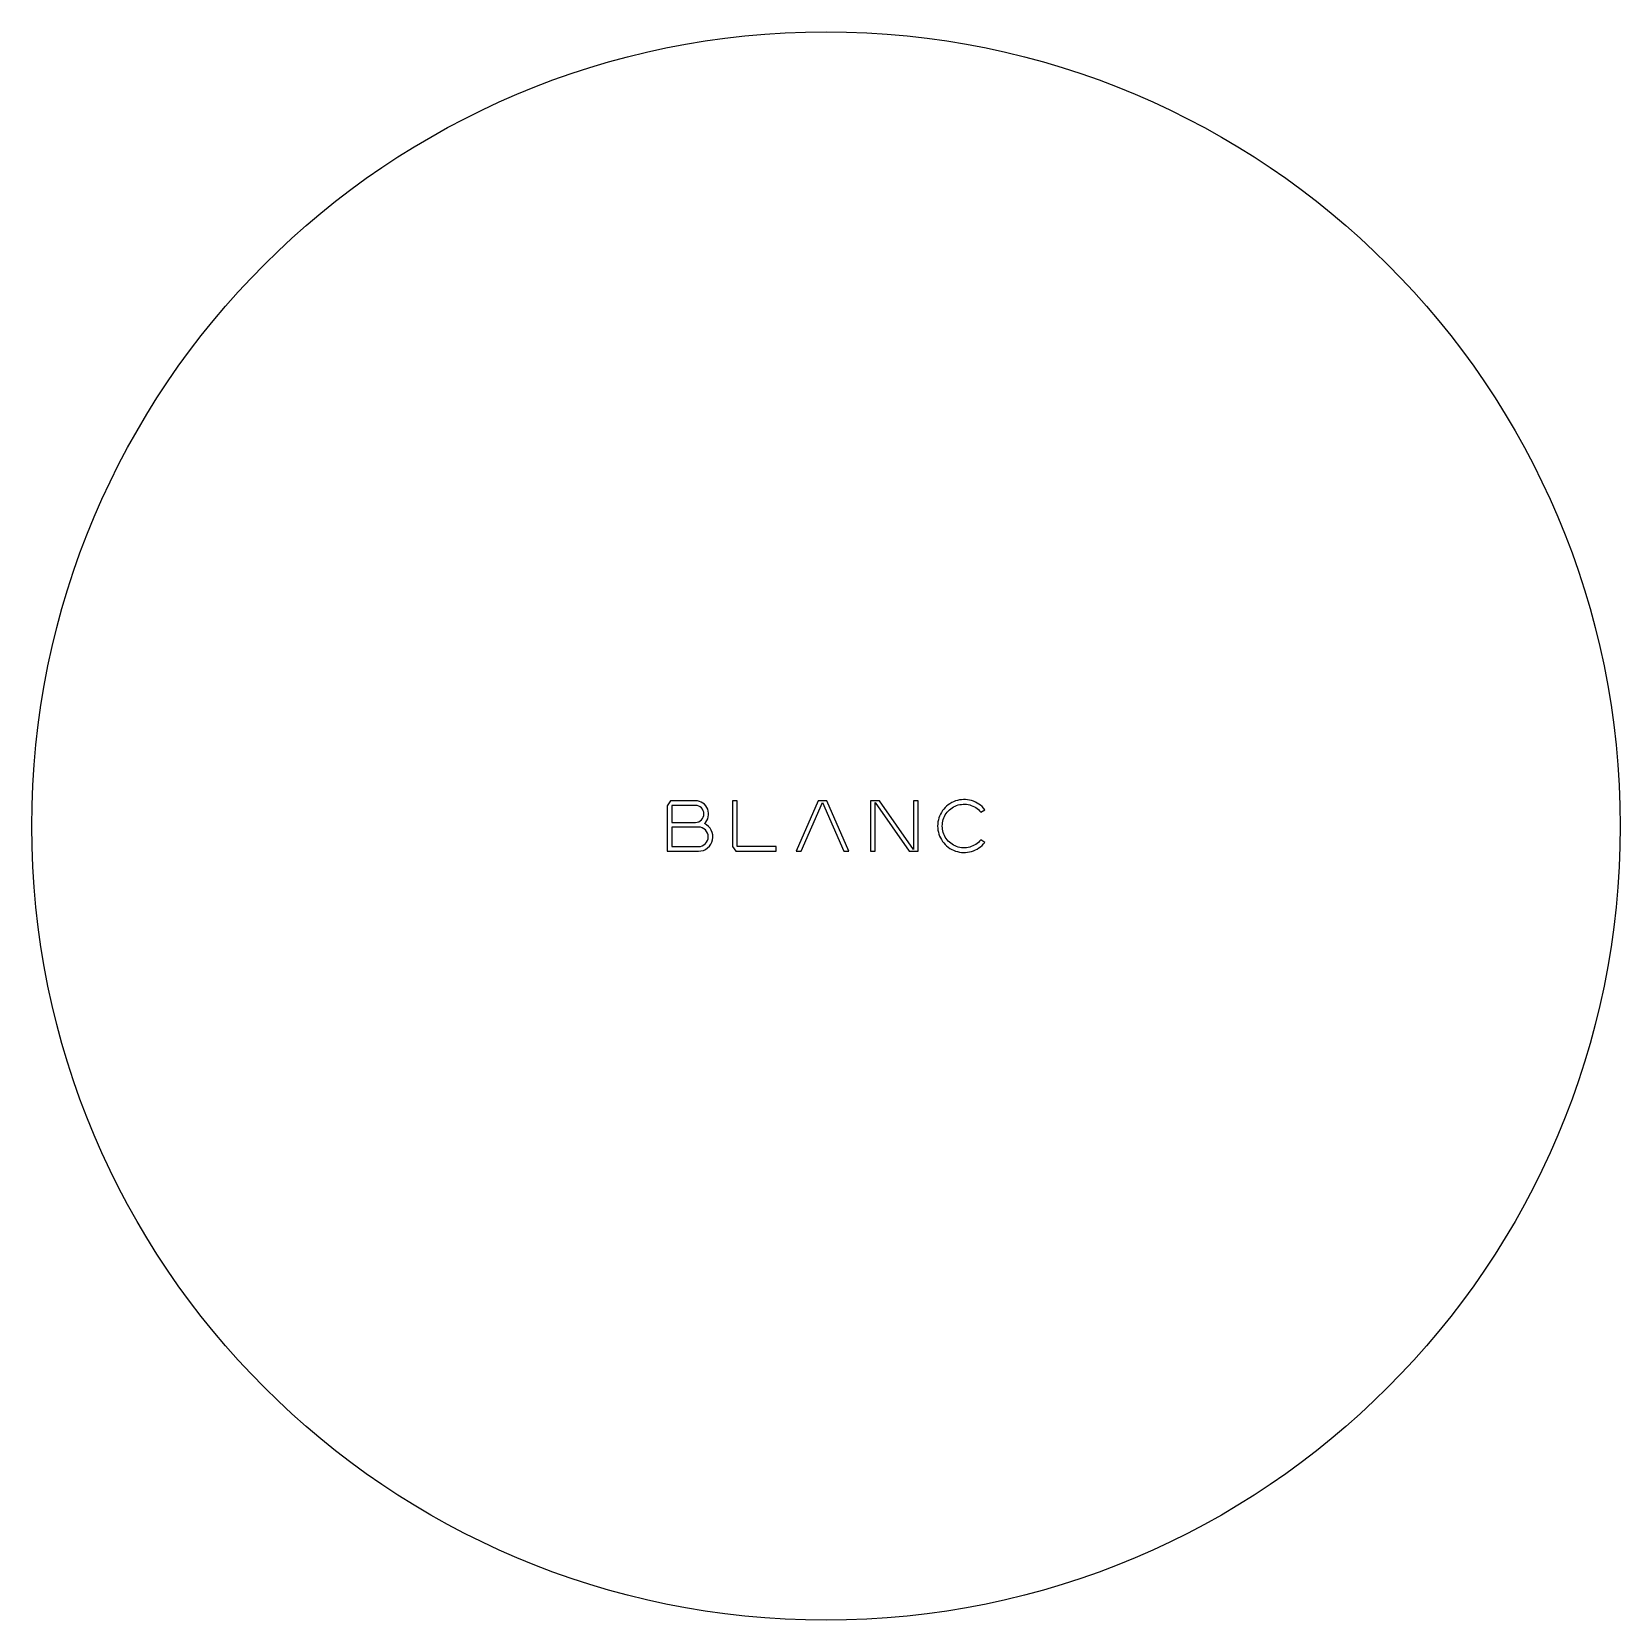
# Model space of a CAD drawing. Header units: millimetres. Extents: x 49 to 85, y 43.1 to 79.1.
import ezdxf

# ---------------------------------------------------------------- set-up
doc = ezdxf.new("R2010")
doc.units = ezdxf.units.MM

msp = doc.modelspace()

# ---------------------------------------------------------------- linework, layer by layer
at = {"color": 7, "linetype": 'Continuous', "lineweight": 25}
for p, q in [((63.447, 61.709), (63.37, 61.599)), ((63.37, 61.599), (63.37, 60.567)), ((64.012, 61.709), (63.447, 61.709)), ((64.013, 61.603), (63.476, 61.603)), ((63.476, 61.603), (63.476, 61.22)), ((64.958, 61.709), (64.851, 61.709)), ((64.851, 61.709), (64.851, 60.677)), ((64.958, 60.674), (64.958, 61.709)), ((66.793, 61.709), (66.294, 60.567)), ((66.409, 60.567), (66.89, 61.669)), ((66.987, 61.709), (66.793, 61.709)), ((66.89, 61.669), (67.371, 60.567)), ((67.486, 60.567), (66.987, 61.709)), ((68.186, 61.709), (67.98, 61.709)), ((67.98, 61.709), (67.98, 60.567)), ((68.086, 60.567), (68.086, 61.669)), ((68.086, 61.669), (68.853, 60.567)), ((68.954, 60.608), (68.186, 61.709)), ((69.06, 61.709), (68.954, 61.709)), ((68.954, 61.709), (68.954, 60.608)), ((69.06, 60.567), (69.06, 61.709)), ((63.476, 61.22), (64.012, 61.22)), ((70.477, 61.455), (70.57, 61.508)), ((64.081, 61.114), (63.476, 61.114)), ((63.476, 61.114), (63.476, 60.673)), ((63.37, 60.567), (64.081, 60.567)), ((63.476, 60.673), (64.081, 60.673)), ((64.851, 60.677), (64.928, 60.567)), ((64.928, 60.567), (65.843, 60.567)), ((65.843, 60.674), (64.958, 60.674)), ((65.843, 60.567), (65.843, 60.674)), ((66.294, 60.567), (66.409, 60.567)), ((67.371, 60.567), (67.486, 60.567)), ((67.98, 60.567), (68.086, 60.567)), ((68.853, 60.567), (69.06, 60.567)), ((70.57, 60.767), (70.477, 60.821))]:
    msp.add_line(p, q, dxfattribs=at)
msp.add_circle((66.97, 61.138), 18, dxfattribs=at)
for points in [[(64.18, 61.658), (64.131, 61.692), (64.072, 61.71), (64.012, 61.709)], [(64.148, 61.547), (64.112, 61.583), (64.063, 61.603), (64.013, 61.603)], [(64.29, 61.52), (64.268, 61.576), (64.23, 61.624), (64.18, 61.658)], [(69.903, 61.705), (69.786, 61.664), (69.683, 61.587), (69.611, 61.486)], [(69.694, 61.422), (69.753, 61.505), (69.835, 61.568), (69.93, 61.603)], [(70.268, 61.713), (70.149, 61.748), (70.021, 61.745), (69.903, 61.705)], [(69.93, 61.603), (70.025, 61.637), (70.129, 61.642), (70.227, 61.615)], [(70.227, 61.615), (70.325, 61.589), (70.412, 61.533), (70.477, 61.455)], [(70.57, 61.508), (70.493, 61.606), (70.388, 61.678), (70.268, 61.713)], [(64.012, 61.22), (64.063, 61.22), (64.111, 61.24), (64.147, 61.276)], [(64.147, 61.276), (64.183, 61.312), (64.203, 61.361), (64.204, 61.412)], [(64.204, 61.412), (64.203, 61.462), (64.183, 61.511), (64.148, 61.547)], [(64.213, 61.192), (64.257, 61.232), (64.288, 61.285), (64.302, 61.344)], [(64.302, 61.344), (64.316, 61.402), (64.312, 61.464), (64.29, 61.52)], [(69.611, 61.486), (69.539, 61.384), (69.5, 61.262), (69.5, 61.138)], [(69.605, 61.138), (69.605, 61.24), (69.636, 61.339), (69.694, 61.422)], [(64.237, 61.049), (64.196, 61.091), (64.14, 61.114), (64.081, 61.114)], [(64.371, 61.042), (64.337, 61.108), (64.281, 61.161), (64.213, 61.192)], [(64.301, 60.894), (64.301, 60.952), (64.278, 61.008), (64.237, 61.049)], [(64.237, 60.738), (64.278, 60.779), (64.301, 60.835), (64.301, 60.894)], [(64.399, 60.826), (64.415, 60.899), (64.405, 60.975), (64.371, 61.042)], [(69.5, 61.138), (69.5, 61.013), (69.539, 60.891), (69.611, 60.79)], [(69.694, 60.854), (69.636, 60.938), (69.605, 61.037), (69.605, 61.138)], [(69.93, 60.673), (69.834, 60.708), (69.752, 60.771), (69.694, 60.854)], [(64.081, 60.673), (64.14, 60.673), (64.196, 60.696), (64.237, 60.738)], [(64.081, 60.567), (64.156, 60.567), (64.228, 60.593), (64.286, 60.64)], [(64.286, 60.64), (64.344, 60.687), (64.384, 60.753), (64.399, 60.826)], [(69.611, 60.79), (69.683, 60.688), (69.786, 60.612), (69.903, 60.571)], [(69.903, 60.571), (70.021, 60.53), (70.149, 60.527), (70.268, 60.562)], [(70.226, 60.66), (70.129, 60.634), (70.025, 60.638), (69.93, 60.673)], [(70.477, 60.821), (70.412, 60.743), (70.324, 60.687), (70.226, 60.66)], [(70.268, 60.562), (70.388, 60.598), (70.493, 60.669), (70.57, 60.767)]]:
    msp.add_open_spline(points, degree=3, dxfattribs=at)

doc.saveas('drawing.dxf')
